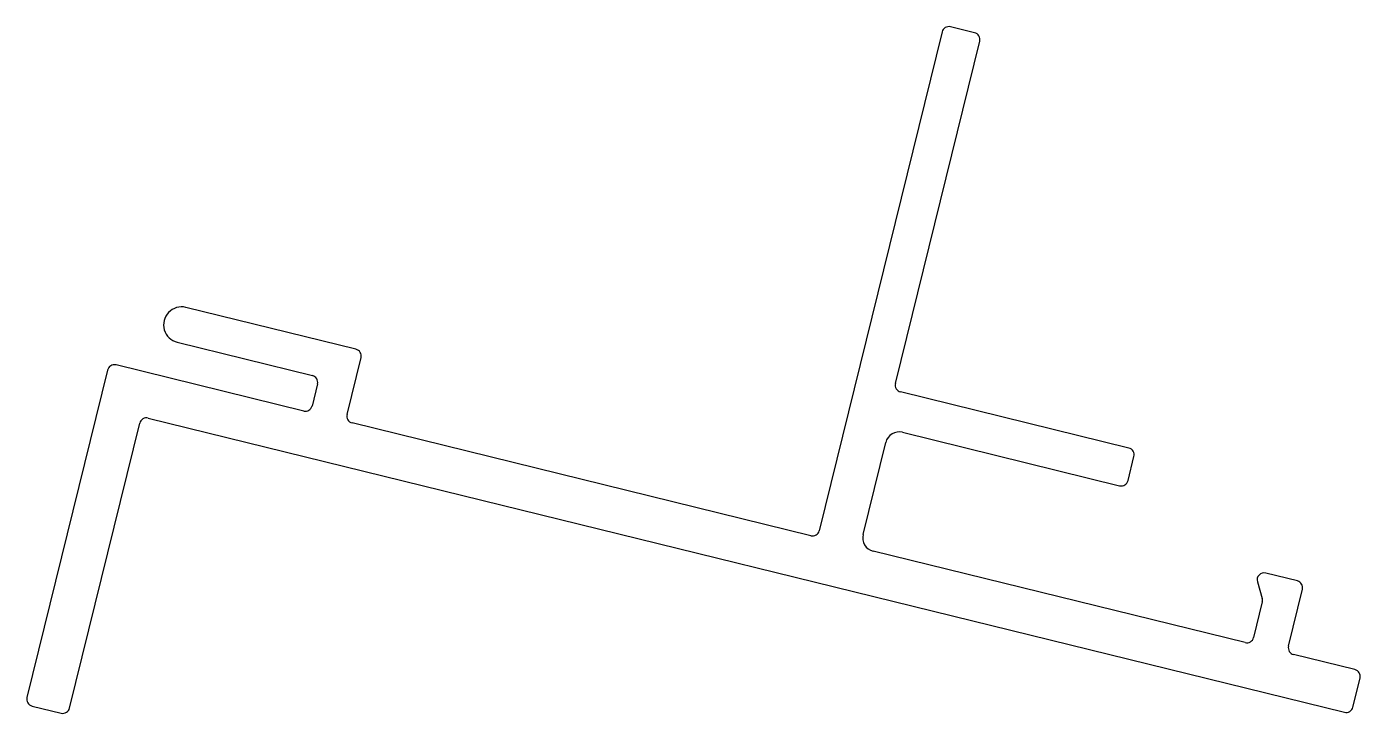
# Model space of a CAD drawing. Extents: x -22.7 to 25.5, y 1.1 to 26.
import ezdxf

# ---------------------------------------------------------------- set-up
doc = ezdxf.new("R2010")
doc.units = 0
doc.layers.add('-ACCESSORY', color=93, linetype='CONTINUOUS')

msp = doc.modelspace()

# ---------------------------------------------------------------- linework, layer by layer
at = {"layer": '-ACCESSORY', "color": 7}
for p, q in [((10.365, 25.782), (5.927, 7.747)), ((11.542, 25.749), (10.668, 25.965)), ((8.678, 13.067), (11.725, 25.447)), ((-10.808, 14.309), (-16.953, 15.821)), ((-17.264, 14.559), (-12.381, 13.357)), ((-11.132, 11.945), (-10.625, 14.007)), ((-19.783, 13.555), (-22.697, 1.717)), ((-12.697, 12.073), (-19.476, 13.741)), ((-12.198, 13.055), (-12.394, 12.256)), ((17.115, 10.733), (8.861, 12.765)), ((-21.155, 1.337), (-18.621, 11.634)), ((-18.314, 11.82), (24.901, 1.185)), ((5.624, 7.564), (-10.949, 11.643)), ((8.934, 11.305), (16.78, 9.374)), ((7.511, 7.614), (8.329, 10.939)), ((17.083, 9.557), (17.298, 10.431)), ((21.314, 3.702), (7.877, 7.009)), ((21.756, 5.9), (21.93, 5.299)), ((23.201, 5.931), (22.055, 6.213)), ((22.879, 3.575), (23.384, 5.628)), ((21.932, 5.17), (21.616, 3.885)), ((25.281, 2.726), (23.062, 3.272)), ((25.209, 1.371), (25.467, 2.419)), ((-22.511, 1.409), (-21.462, 1.151))]:
    msp.add_line(p, q, dxfattribs=at)
for centre, radius, start, end in [((10.608, 25.722), 0.25, 76.1736, 166.1736), ((11.482, 25.507), 0.25, 346.1736, 76.1736), ((-17.108, 15.19), 0.65, 76.1736, 256.1736), ((-10.868, 14.066), 0.25, 346.1736, 76.1736), ((-19.536, 13.495), 0.254, 76.1736, 166.1736), ((-12.441, 13.115), 0.25, 346.1736, 76.1736), ((8.921, 13.008), 0.25, 166.1736, 256.1736), ((-12.637, 12.316), 0.25, 256.1736, 346.1736), ((-18.374, 11.574), 0.254, 76.1736, 166.1736), ((-10.889, 11.885), 0.25, 166.1736, 256.1736), ((8.815, 10.819), 0.5, 76.1736, 166.1736), ((17.055, 10.491), 0.25, 346.1736, 76.1736), ((16.84, 9.617), 0.25, 256.1736, 346.1736), ((5.684, 7.807), 0.25, 256.1736, 346.1736), ((7.996, 7.495), 0.5, 166.1736, 256.1736), ((21.996, 5.97), 0.25, 76.1736, 196.1736), ((23.141, 5.688), 0.25, 346.1736, 76.1736), ((21.69, 5.23), 0.25, 346.1736, 16.1736), ((21.374, 3.945), 0.25, 256.1736, 346.1736), ((23.121, 3.515), 0.25, 166.1736, 256.1736), ((25.22, 2.479), 0.254, 346.1736, 76.1736), ((-22.45, 1.656), 0.254, 166.1736, 256.1736), ((-21.402, 1.398), 0.254, 256.1736, 346.1736), ((24.962, 1.431), 0.254, 256.1736, 346.1736)]:
    msp.add_arc(centre, radius, start, end, dxfattribs=at)

doc.saveas('drawing.dxf')
